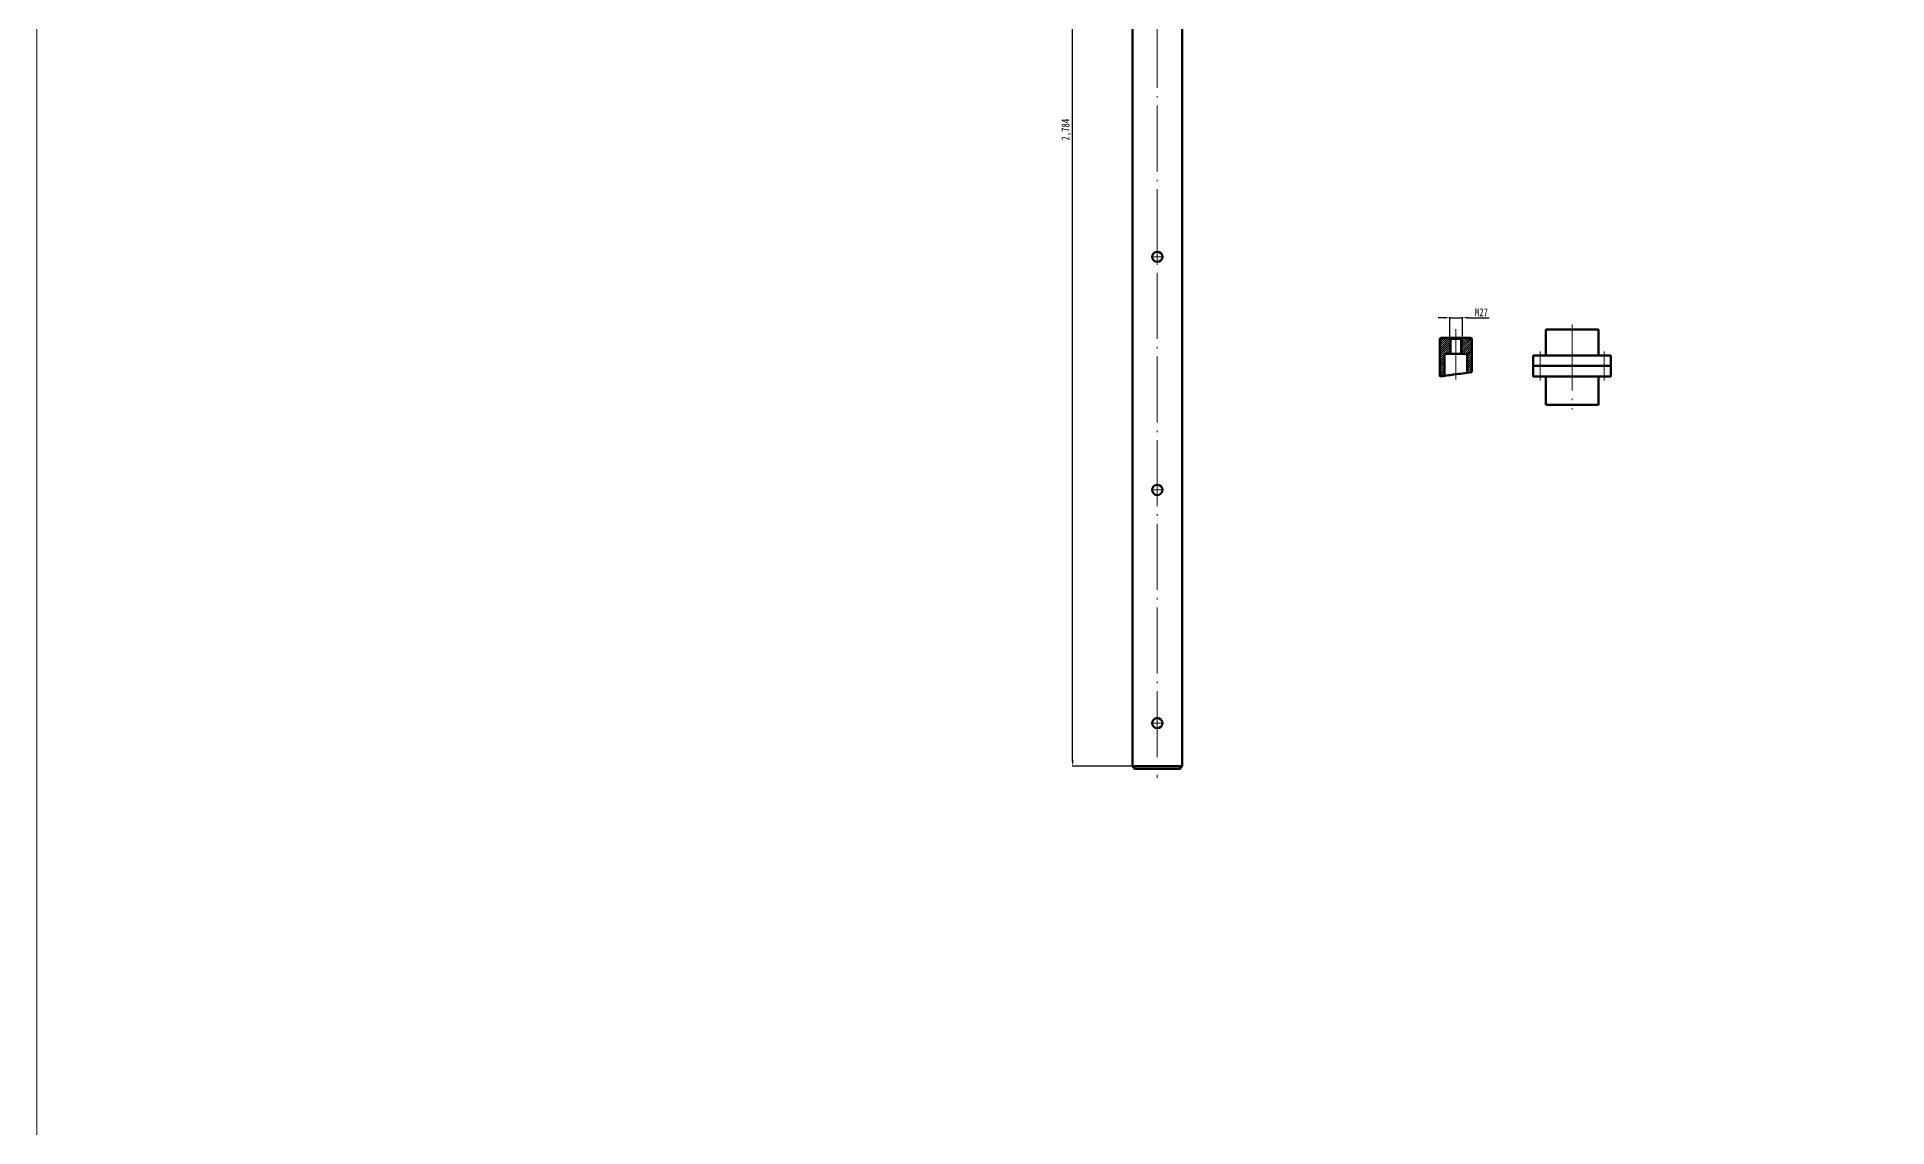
# Model space of a CAD drawing. Extents: x -49005 to 5786, y 3040 to 28144.
# Drawn here: x -34519 to -30474, y 17380 to 19764 of the extents above; entities that cross this region are included whole.
import ezdxf

# ---------------------------------------------------------------- set-up
doc = ezdxf.new("R2010")
doc.units = 0
doc.header["$LTSCALE"] = 6
doc.linetypes.add('ACAD_ISO04W100', pattern=[30.5, 24, -3, 0.5, -3])
doc.layers.get('Defpoints').update_dxf_attribs({"linetype": 'CONTINUOUS'})
for name, color, linetype, lineweight in [('CEN', 6, 'ACAD_ISO04W100', 15), ('CON', 7, 'CONTINUOUS', 70), ('min', 1, 'CONTINUOUS', 18)]:
    doc.layers.add(name, color=color, linetype=linetype, lineweight=lineweight)
doc.layers.add('harch', color=3, linetype='CONTINUOUS')
doc.styles.get("Standard").update_dxf_attribs({"font": 'SIMFANG.TTF', "width": 0.8})
doc.dimstyles.get("Standard").update_dxf_attribs({"dimscale": 5, "dimtxt": 3.5, "dimasz": 2.5, "dimexe": 0.25, "dimexo": 0.625, "dimtad": 1, "dimdec": 0, "dimzin": 1, "dimdsep": 46, "dimlunit": 6, "dimtxsty": 'Standard', "dimcen": 2.5, "dimadec": 0, "dimazin": 0, "dimtfac": 1, "dimtdec": 0, "dimtmove": 0, "dimatfit": 3, "dimfxl": 1, "dimtolj": 1, "dimtzin": 0, "dimarcsym": 0})

# ---------------------------------------------------------------- blocks, each defined once
blk = doc.blocks.new('*D128')
at = {"layer": 'Defpoints', "color": 0, "lineweight": 18}
for p in [(-31402.3, 19150.3), (-31429.9, 19106.1), (-31402.3, 19106.7)]:
    blk.add_point(p, dxfattribs=at)
at = {"layer": 'min', "color": 0, "lineweight": -2}
for p, q in [((-31442.4, 19150.3), (-31454.9, 19150.3)), ((-31429.9, 19109.2), (-31429.9, 19151.5)), ((-31429.9, 19150.3), (-31402.3, 19150.3)), ((-31402.3, 19109.8), (-31402.3, 19151.5)), ((-31389.8, 19150.3), (-31343.8, 19150.3))]:
    blk.add_line(p, q, dxfattribs=at)
at = {"layer": 'min', "color": 0, "lineweight": 18}
for points in [[(-31442.4, 19152.4), (-31442.4, 19148.2), (-31429.9, 19150.3)], [(-31389.8, 19152.4), (-31389.8, 19148.2), (-31402.3, 19150.3)]]:
    blk.add_solid(points, dxfattribs=at)
at = {"layer": 'min', "color": 0, "lineweight": 70, "insert": (-31360.6, 19162.2), "char_height": 17.5, "attachment_point": 5}
blk.add_mtext('\\A1;M27', dxfattribs=at)
blk = doc.blocks.new('_None')
blk = doc.blocks.new('*D157')
at = {"layer": 'Defpoints', "color": 0, "lineweight": 18}
for p in [(-32254.6, 20953.6), (-32123.4, 20953.6), (-32069.4, 18169.6)]:
    blk.add_point(p, dxfattribs=at)
at = {"layer": 'harch', "color": 0, "lineweight": -2}
for p, q in [((-32126.5, 20953.6), (-32255.8, 20953.6)), ((-32254.6, 18182.1), (-32254.6, 20941.1)), ((-32072.5, 18169.6), (-32255.8, 18169.6))]:
    blk.add_line(p, q, dxfattribs=at)
at = {"layer": 'harch', "color": 0, "lineweight": 18}
for points in [[(-32256.7, 20941.1), (-32252.5, 20941.1), (-32254.6, 20953.6)], [(-32256.7, 18182.1), (-32252.5, 18182.1), (-32254.6, 18169.6)]]:
    blk.add_solid(points, dxfattribs=at)
at = {"layer": 'harch', "color": 0, "lineweight": 18, "insert": (-32268, 19561.6), "char_height": 17.5, "attachment_point": 5, "rotation": 90}
blk.add_mtext('\\A1;2,784', dxfattribs=at)

msp = doc.modelspace()

# ---------------------------------------------------------------- hatches: boundary and pattern name
at = {"layer": 'CON'}
h = msp.add_hatch(color=256, dxfattribs=at)
h.paths.add_polyline_path([(-32119.38, 18169.58), (-32123.38, 18169.58), (-32119.38, 18163.58)])
h.paths.add_polyline_path([(-32015.38, 18169.58), (-32019.38, 18169.58), (-32019.38, 18163.58)])
at = {"layer": 'harch'}
h = msp.add_hatch(dxfattribs=at)
h.set_pattern_fill('ANSI31', color=256, style=0)
h.set_pattern_definition([(45, (-4105.79, 2749.7063), (-2.24506403, 2.24506403), [])])
edge = h.paths.add_edge_path()
edge.add_line((-31441.44, 19071.69), (-31431.44, 19071.69))
edge.add_line((-31431.44, 19071.69), (-31431.44, 19106.08))
edge.add_line((-31431.44, 19106.08), (-31432.04, 19106.69))
edge.add_line((-31432.04, 19106.69), (-31449.44, 19106.69))
edge.add_line((-31449.44, 19106.69), (-31451.44, 19104.69))
edge.add_line((-31451.44, 19104.69), (-31451.44, 19021.66))
edge.add_spline(control_points=[(-31451.44, 19021.66), (-31448.11, 19022.17), (-31444.78, 19022.68), (-31441.44, 19023.18)], knot_values=[5.0010899, 5.0010899, 5.0010899, 5.0010899, 5.0129883, 5.0129883, 5.0129883, 5.0129883], degree=3, periodic=0)
edge.add_line((-31441.44, 19023.18), (-31441.44, 19071.69))
h.paths.add_polyline_path([(-31429.54, 19104.19), (-31431.44, 19106.08), (-31431.44, 19071.69), (-31429.54, 19071.69)])
h.paths.add_polyline_path([(-31401.44, 19106.08), (-31403.33, 19104.19), (-31403.33, 19071.69), (-31401.44, 19071.69)])
edge = h.paths.add_edge_path()
edge.add_line((-31381.44, 19104.69), (-31383.44, 19106.69))
edge.add_line((-31383.44, 19106.69), (-31400.83, 19106.69))
edge.add_line((-31400.83, 19106.69), (-31401.44, 19106.08))
edge.add_line((-31401.44, 19106.08), (-31401.44, 19071.69))
edge.add_line((-31401.44, 19071.69), (-31391.44, 19071.69))
edge.add_line((-31391.44, 19071.69), (-31391.44, 19029.81))
edge.add_spline(control_points=[(-31391.44, 19029.81), (-31388.11, 19030.2), (-31384.78, 19030.58), (-31381.44, 19030.94)], knot_values=[4.9305019, 4.9305019, 4.9305019, 4.9305019, 4.9421809, 4.9421809, 4.9421809, 4.9421809], degree=3, periodic=0)
edge.add_line((-31381.44, 19030.94), (-31381.44, 19104.69))

# ---------------------------------------------------------------- linework, layer by layer
at = {"layer": 'CEN'}
for p, q in [((-32069.38, 21444.31), (-32069.38, 18143.58)), ((-32081.88, 19283.58), (-32056.88, 19283.58)), ((-32069.38, 19271.08), (-32069.38, 19296.08)), ((-31416.44, 19125.62), (-31416.44, 19014.86)), ((-31162.3, 19135.36), (-31162.3, 18949.49)), ((-31232.3, 19076.74), (-31232.3, 19013.06)), ((-31092.3, 19076.74), (-31092.3, 19013.06)), ((-32081.88, 18773.58), (-32056.88, 18773.58)), ((-32069.38, 18761.08), (-32069.38, 18786.08)), ((-32081.88, 18263.58), (-32056.88, 18263.58)), ((-32069.38, 18251.08), (-32069.38, 18276.08))]:
    msp.add_line(p, q, dxfattribs=at)
at = {"layer": 'CON'}
for p, q in [((-32123.38, 20953.58), (-32123.38, 18169.58)), ((-32015.38, 20953.58), (-32015.38, 18169.58)), ((-31449.44, 19106.69), (-31451.44, 19104.69)), ((-31451.44, 19104.69), (-31451.44, 19021.66)), ((-31449.44, 19106.69), (-31383.44, 19106.69)), ((-31428.04, 19104.19), (-31430.54, 19106.69)), ((-31428.04, 19104.19), (-31428.04, 19071.69)), ((-31428.04, 19104.19), (-31404.83, 19104.19)), ((-31402.33, 19106.69), (-31404.83, 19104.19)), ((-31404.83, 19104.19), (-31404.83, 19071.69)), ((-31383.44, 19106.69), (-31381.44, 19104.69)), ((-31381.44, 19104.69), (-31381.44, 19030.94)), ((-31219.8, 19124.9), (-31104.8, 19124.9)), ((-31219.8, 19124.9), (-31219.8, 19067.9)), ((-31104.8, 19124.9), (-31104.8, 19067.9)), ((-31441.44, 19071.69), (-31391.44, 19071.69)), ((-31441.44, 19071.69), (-31441.44, 19023.18)), ((-31391.44, 19071.69), (-31391.44, 19029.81)), ((-31247.3, 19067.9), (-31247.3, 19021.9)), ((-31247.3, 19067.9), (-31077.3, 19067.9)), ((-31077.3, 19067.9), (-31077.3, 19021.9)), ((-31247.3, 19044.9), (-31077.3, 19044.9)), ((-31247.3, 19021.9), (-31077.3, 19021.9)), ((-31219.8, 19021.9), (-31219.8, 18959.9)), ((-31104.8, 19021.9), (-31104.8, 18959.9)), ((-31219.8, 18959.9), (-31104.8, 18959.9)), ((-32123.38, 18169.58), (-32015.38, 18169.58)), ((-32123.38, 18169.58), (-32119.38, 18163.58)), ((-32119.38, 18169.58), (-32119.38, 18163.58)), ((-32019.38, 18169.58), (-32019.38, 18163.58)), ((-32015.38, 18169.58), (-32019.38, 18163.58)), ((-32119.38, 18163.58), (-32019.38, 18163.58))]:
    msp.add_line(p, q, dxfattribs=at)
for centre in [(-32069.38, 19283.58), (-32069.38, 18773.58), (-32069.38, 18263.58)]:
    msp.add_circle(centre, 11.25, dxfattribs=at)
msp.add_open_spline([(-31381.44, 19030.94), (-31394.94, 19029.45), (-31408.36, 19027.79), (-31431.67, 19024.63), (-31441.58, 19023.19), (-31451.44, 19021.66)], degree=3, knots=[4.93050194, 4.93050194, 4.93050194, 4.93050194, 4.977731956, 4.977731956, 5.012988276, 5.012988276, 5.012988276, 5.012988276], dxfattribs=at)
at = {"layer": 'harch', "lineweight": 18}
msp.add_lwpolyline([(-34519.42, 12611.66), (-18751.14, 12611.66), (-18751.14, 28143.79), (-34519.42, 28143.79)], close=True, dxfattribs=at)
at = {"layer": 'min'}
for p, q in [((-31429.94, 19106.08), (-31429.94, 19071.69)), ((-31402.94, 19106.08), (-31402.94, 19071.69))]:
    msp.add_line(p, q, dxfattribs=at)

# ---------------------------------------------------------------- dimensions: what is measured, and where the dimension line sits
at = {"layer": 'harch', "lineweight": 18}
dim = msp.add_linear_dim(base=(-32254.57, 20953.58), p1=(-32069.38, 18169.58), p2=(-32123.38, 20953.58), angle=90, dimstyle='Standard', override={"dimldrblk": 'None'}, dxfattribs=at)
dim.commit()
dim.dimension.update_dxf_attribs({"geometry": '*D157', "text_midpoint": (-32267.96, 19561.58)})
at = {"layer": 'min', "lineweight": 70}
dim = msp.add_linear_dim(base=(-31402.33, 19150.3), p1=(-31429.94, 19106.08), p2=(-31402.33, 19106.69), text='M27', dimstyle='Standard', override={"dimldrblk": 'None'}, dxfattribs=at)
dim.commit()
dim.dimension.update_dxf_attribs({"geometry": '*D128', "text_midpoint": (-31360.59, 19162.17)})

doc.saveas('drawing.dxf')
